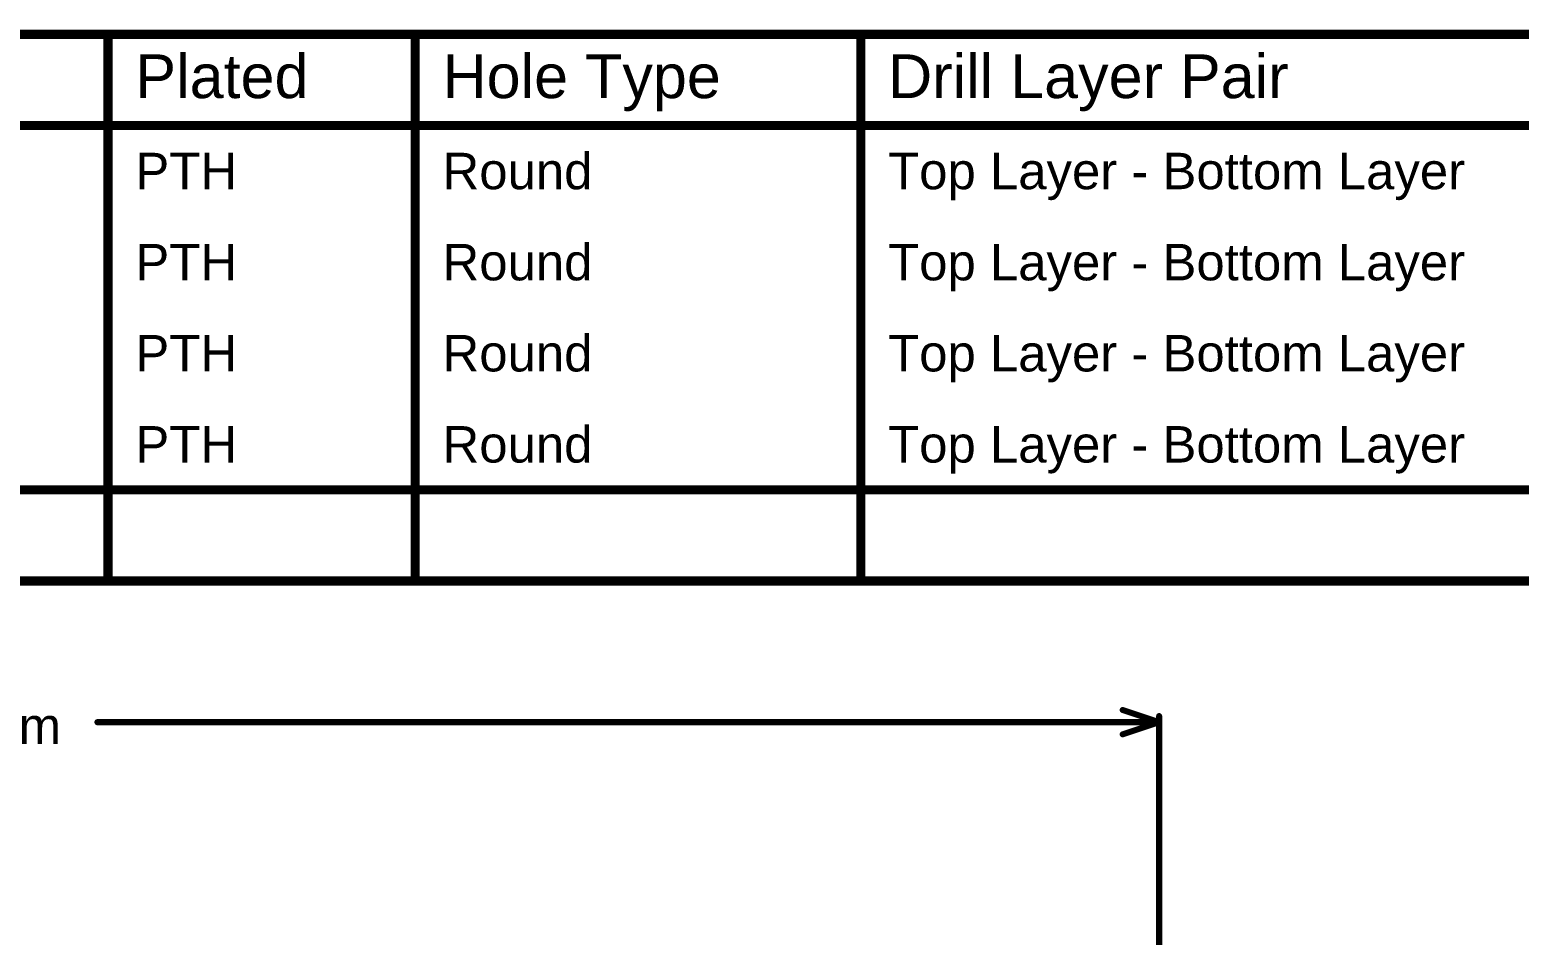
# Model space of a CAD drawing. Header units: inches. Extents: x -25 to 209, y 65 to 158.
# Drawn here: x 29 to 91.3, y 120.4 to 158.2 of the extents above; entities that cross this region are included whole.
import ezdxf

# ---------------------------------------------------------------- set-up
doc = ezdxf.new("R2010")
doc.units = ezdxf.units.IN
doc.layers.add('Dimensions', color=6, linetype='Continuous')
doc.layers.add('Drill Drawing', color=1, linetype='Continuous')
doc.styles.add('Arial', font='', dxfattribs={"height": 0.2})
doc.styles.get('Arial').set_extended_font_data('Arial')

msp = doc.modelspace()

# ---------------------------------------------------------------- linework, layer by layer
at = {"layer": 'Dimensions'}
for points in [[(74.676, 129.794, 0.254, 0.254, 0), (76.2, 129.286, 0.254, 0.254, 0)], [(76.2, 116.701, 0.254, 0.254, 0), (76.2, 129.54, 0.254, 0.254, 0)], [(31.786, 129.286, 0.254, 0.254, 0), (76.2, 129.286, 0.254, 0.254, 0)], [(74.676, 128.778, 0.254, 0.254, 0), (76.2, 129.286, 0.254, 0.254, 0)]]:
    msp.add_lwpolyline(points, format="xyseb", dxfattribs=at)
for points in [[(74.612, 129.794, 0.127, 0.127, 1), (74.739, 129.794, 0.127, 0.127, 1)], [(76.136, 129.54, 0.127, 0.127, 1), (76.263, 129.54, 0.127, 0.127, 1)], [(31.723, 129.286, 0.127, 0.127, 1), (31.85, 129.286, 0.127, 0.127, 1)], [(76.136, 129.286, 0.127, 0.127, 1), (76.263, 129.286, 0.127, 0.127, 1)], [(76.136, 129.286, 0.127, 0.127, 1), (76.263, 129.286, 0.127, 0.127, 1)], [(76.136, 129.286, 0.127, 0.127, 1), (76.263, 129.286, 0.127, 0.127, 1)], [(74.612, 128.778, 0.127, 0.127, 1), (74.739, 128.778, 0.127, 0.127, 1)]]:
    msp.add_lwpolyline(points, format="xyseb", close=True, dxfattribs=at)
at = {"layer": 'Drill Drawing'}
for points in [[(-24.93, 158.052, 0.381, 0.381, 0), (155.92, 158.052, 0.381, 0.381, 0)], [(32.23, 135.191, 0.381, 0.381, 0), (32.23, 158.052, 0.381, 0.381, 0)], [(45.079, 135.191, 0.381, 0.381, 0), (45.079, 158.052, 0.381, 0.381, 0)], [(63.718, 135.191, 0.381, 0.381, 0), (63.718, 158.052, 0.381, 0.381, 0)], [(-24.93, 154.242, 0.381, 0.381, 0), (155.92, 154.242, 0.381, 0.381, 0)], [(-24.93, 139.001, 0.381, 0.381, 0), (155.92, 139.001, 0.381, 0.381, 0)], [(-24.93, 135.191, 0.381, 0.381, 0), (155.92, 135.191, 0.381, 0.381, 0)]]:
    msp.add_lwpolyline(points, format="xyseb", dxfattribs=at)
for points in [[(32.135, 158.052, 0.191, 0.191, 1), (32.325, 158.052, 0.191, 0.191, 1)], [(44.984, 158.052, 0.191, 0.191, 1), (45.174, 158.052, 0.191, 0.191, 1)], [(63.623, 158.052, 0.191, 0.191, 1), (63.813, 158.052, 0.191, 0.191, 1)], [(32.135, 135.191, 0.191, 0.191, 1), (32.325, 135.191, 0.191, 0.191, 1)], [(44.984, 135.191, 0.191, 0.191, 1), (45.174, 135.191, 0.191, 0.191, 1)], [(63.623, 135.191, 0.191, 0.191, 1), (63.813, 135.191, 0.191, 0.191, 1)]]:
    msp.add_lwpolyline(points, format="xyseb", close=True, dxfattribs=at)

# ---------------------------------------------------------------- texts
at = {"layer": 'Dimensions', "style": 'Arial'}
msp.add_text('100.00mm', height=1.524, dxfattribs=at).set_placement((20.207, 128.372))
at = {"layer": 'Drill Drawing', "style": 'Arial'}
for s, height, p in [('Plated', 1.8288, (33.373, 155.385)), ('Hole Type', 1.8288, (46.222, 155.385)), ('Drill Layer Pair', 1.8288, (64.861, 155.385)), ('PTH', 1.524, (33.373, 151.575)), ('Round', 1.524, (46.222, 151.575)), ('Top Layer - Bottom Layer', 1.524, (64.861, 151.575)), ('PTH', 1.524, (33.373, 147.764)), ('Round', 1.524, (46.222, 147.764)), ('Top Layer - Bottom Layer', 1.524, (64.861, 147.764)), ('PTH', 1.524, (33.373, 143.954)), ('Round', 1.524, (46.222, 143.954)), ('Top Layer - Bottom Layer', 1.524, (64.861, 143.954)), ('PTH', 1.524, (33.373, 140.144)), ('Round', 1.524, (46.222, 140.144)), ('Top Layer - Bottom Layer', 1.524, (64.861, 140.144))]:
    msp.add_text(s, height=height, dxfattribs=at).set_placement(p)

doc.saveas('drawing.dxf')
